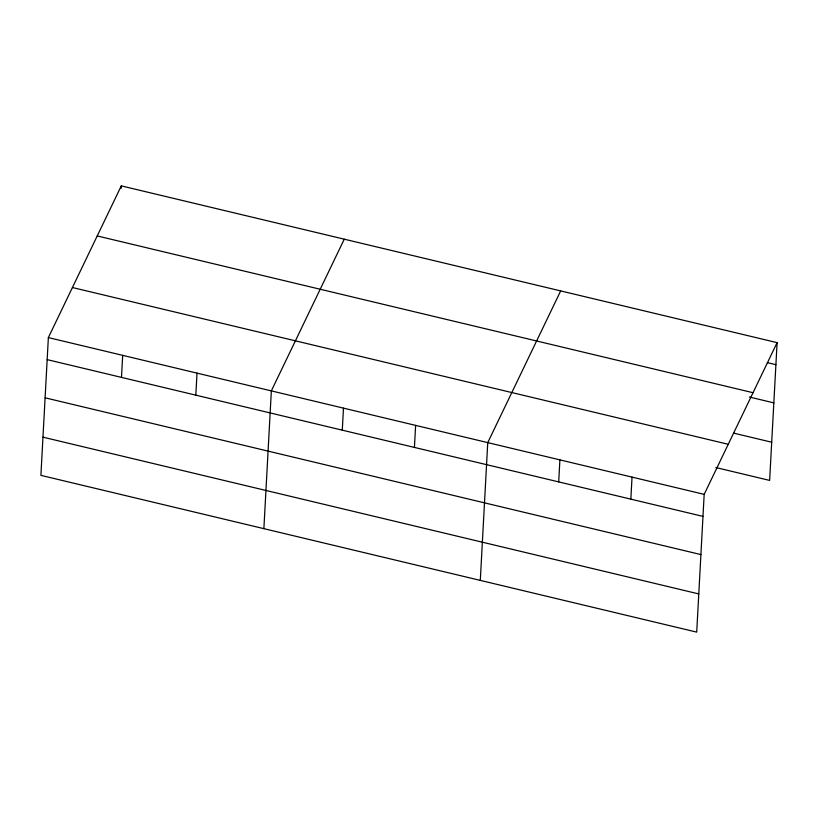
<?xml version="1.0" encoding="UTF-8"?>
<svg xmlns="http://www.w3.org/2000/svg" width="818" height="818" viewBox="0 0 818 818"><rect width="100%" height="100%" fill="white"/><g stroke="black" fill="none" stroke-linecap="round" stroke-linejoin="round"><path stroke-width="1.23" d="M48.364 337.589L40.9 475.36L696.711 632.12L704.175 494.358L777.1 342.64L121.289 185.88L48.364 337.589L704.175 494.358M121.156 188.324L121.289 185.88M121.493 377.395L122.69 355.36M195.819 395.155L197.015 373.12M263.877 528.653L271.341 390.892L344.266 239.183M342.282 430.166L343.478 408.131M414.429 447.415L415.616 425.38M480.299 580.391L487.753 442.62L560.678 290.911M558.704 481.904L559.901 459.869M630.842 499.144L632.038 477.109M777.1 342.64L769.636 480.411L715.842 467.548M767.345 362.63L775.904 364.675M97.219 235.942L753.041 392.712M749.38 397.027L773.838 402.865M733.807 433.162L771.711 442.221M72.424 287.527L728.245 444.286M47.168 359.623L702.979 516.393M45.102 397.814L700.914 554.584M42.965 437.16L698.787 593.929"/></g></svg>
